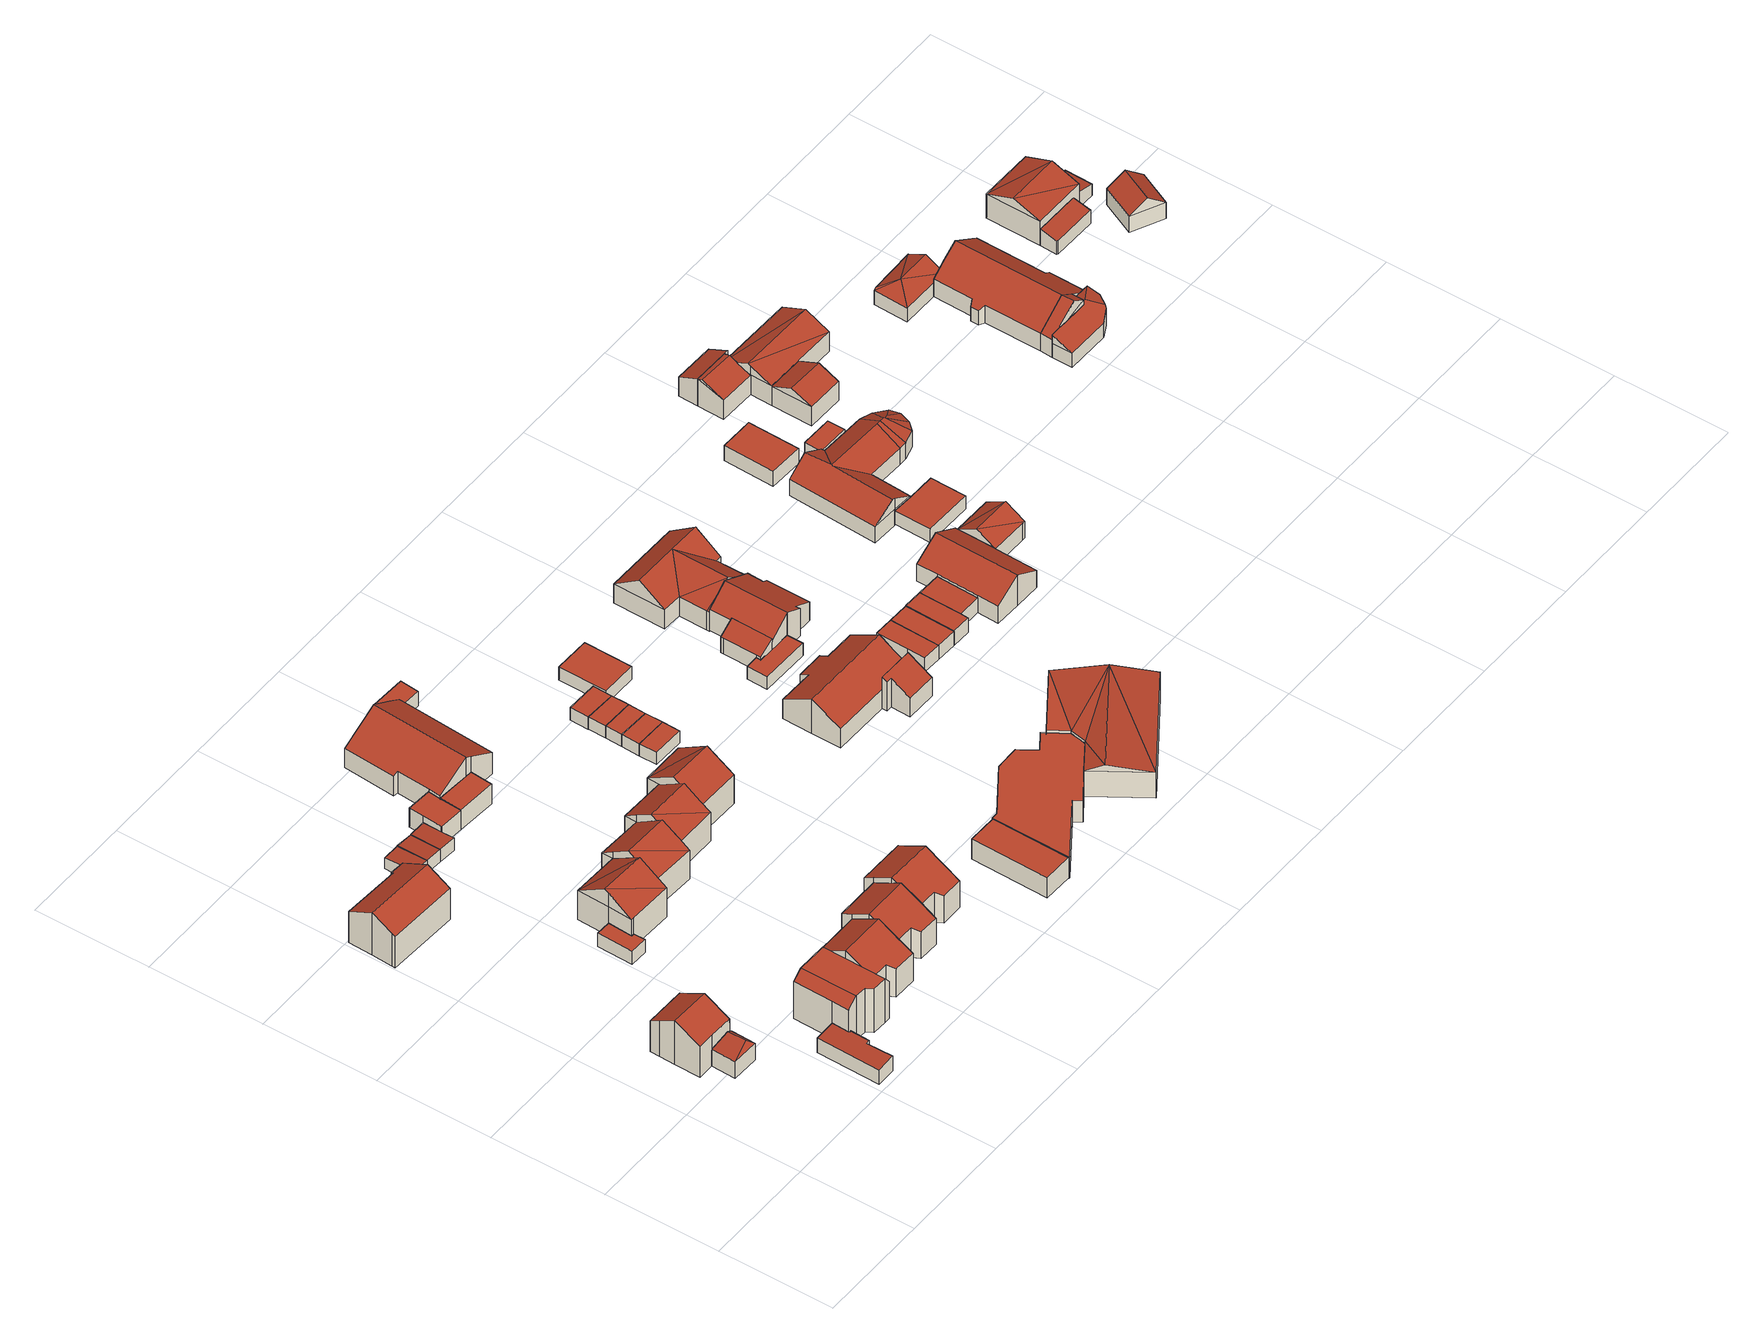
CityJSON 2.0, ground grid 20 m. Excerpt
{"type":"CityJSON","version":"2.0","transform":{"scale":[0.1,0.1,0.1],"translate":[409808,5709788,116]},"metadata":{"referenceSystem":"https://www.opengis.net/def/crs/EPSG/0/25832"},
"CityObjects":{
"building1":{"type":"Building","attributes":{"Gemeindeschluessel":"05978036","Geometrietyp2DReferenz":"3000","function":"31001_1000"},"children":["building1-1","building1-2"]},
"building1-1":{"type":"BuildingPart","attributes":{"roofType":"5000","measuredHeight":3.94},"parents":["building1"],"geometry":[{"type":"MultiSurface","lod":"2","boundaries":[[[0,1,2,3]],[[1,4,5,2]],[[4,6,7,5]],[[6,8,9,7]],[[6,4,10]],[[4,1,0,11,10]],[[11,8,6,10]],[[12,3,2,5,7,9]],[[0,3,12,11]],[[12,9,8,11]]],"semantics":{"surfaces":[{"type":"WallSurface"},{"type":"RoofSurface"},{"type":"GroundSurface"},{"type":"ClosureSurface"}],"values":[0,0,0,0,1,1,1,2,3,3]}}]},
"building1-2":{"type":"BuildingPart","attributes":{"roofType":"3100","measuredHeight":8.62},"parents":["building1"],"geometry":[{"type":"MultiSurface","lod":"2","boundaries":[[[13,9,8]],[[13,14,15,9]],[[14,16,17,15]],[[16,18,19,17]],[[18,20,21,19]],[[20,22,23,21]],[[22,24,25,23]],[[24,26,3,25]],[[26,0,3]],[[24,22,20,18,16]],[[16,14,13,26,24]],[[9,15,17,19,21,23,25,3,12]],[[13,8,11,0,26]],[[11,12,3,0]],[[8,9,12,11]]],"semantics":{"surfaces":[{"type":"WallSurface"},{"type":"RoofSurface"},{"type":"GroundSurface"},{"type":"ClosureSurface"}],"values":[0,0,0,0,0,0,0,0,0,1,1,2,0,3,3]}}]},
"building2":{"type":"Building","attributes":{"Gemeindeschluessel":"05978036","Geometrietyp2DReferenz":"3000","function":"31001_2460","roofType":"2100","measuredHeight":3.04},"geometry":[{"type":"MultiSurface","lod":"2","boundaries":[[[27,28,29,30]],[[28,31,32,29]],[[31,33,34,32]],[[33,35,36,34]],[[35,37,38,36]],[[37,39,40,38]],[[39,41,42,40]],[[41,43,44,42]],[[43,45,46,44]],[[45,27,30,46]],[[45,43,41,39,37,35,33,31,28,27]],[[30,29,32,34,36,38,40,42,44,46]]],"semantics":{"surfaces":[{"type":"WallSurface"},{"type":"RoofSurface"},{"type":"GroundSurface"}],"values":[0,0,0,0,0,0,0,0,0,0,1,2]}}]},
"building3":{"type":"Building","attributes":{"Gemeindeschluessel":"05978036","Geometrietyp2DReferenz":"3000","function":"31001_1000","roofType":"3100","measuredHeight":8.39},"geometry":[{"type":"MultiSurface","lod":"2","boundaries":[[[47,48,49,50]],[[48,51,52,49]],[[51,53,54,52]],[[53,55,56,54]],[[55,57,58,56]],[[57,59,60,58]],[[59,61,62,60]],[[61,63,64,62]],[[63,47,50,64]],[[59,57,55,53,51,48]],[[48,47,63,61,59]],[[50,49,52,54,56,58,60,62,64]]],"semantics":{"surfaces":[{"type":"WallSurface"},{"type":"RoofSurface"},{"type":"GroundSurface"}],"values":[0,0,0,0,0,0,0,0,0,1,1,2]}}]},
"building4":{"type":"Building","attributes":{"Gemeindeschluessel":"05978036","Geometrietyp2DReferenz":"3000","function":"31001_1000","roofType":"9999","measuredHeight":8.72},"geometry":[{"type":"MultiSurface","lod":"2","boundaries":[[[65,66,67,68]],[[66,69,70,67]],[[69,71,72,70]],[[71,73,74,72]],[[73,75,76,74]],[[75,77,78,76]],[[77,79,80,78]],[[79,81,82,80]],[[81,83,84,82]],[[83,85,86,84]],[[85,87,88,86]],[[87,89,90,88]],[[89,65,68,90]],[[75,73,71,69,66,65]],[[85,83,81,79,77]],[[65,89,87,85,77,75]],[[68,67,70,72,74,76,78,80,82,84,86,88,90]]],"semantics":{"surfaces":[{"type":"WallSurface"},{"type":"RoofSurface"},{"type":"GroundSurface"}],"values":[0,0,0,0,0,0,0,0,0,0,0,0,0,1,1,1,2]}}]},
"building5":{"type":"Building","attributes":{"Gemeindeschluessel":"05978036","Geometrietyp2DReferenz":"3000","function":"31001_2460","roofType":"1000","measuredHeight":2.56},"geometry":[{"type":"MultiSurface","lod":"2","boundaries":[[[91,92,93,94]],[[92,95,96,93]],[[95,97,98,96]],[[97,99,100,98]],[[99,101,102,100]],[[101,91,94,102]],[[101,99,97,95,92,91]],[[94,93,96,98,100,102]]],"semantics":{"surfaces":[{"type":"WallSurface"},{"type":"RoofSurface"},{"type":"GroundSurface"}],"values":[0,0,0,0,0,0,1,2]}}]},
"building6":{"type":"Building","attributes":{"Gemeindeschluessel":"05978036","Geometrietyp2DReferenz":"3000","function":"31001_1000","roofType":"3100","measuredHeight":8.88},"geometry":[{"type":"MultiSurface","lod":"2","boundaries":[[[103,104,105,106]],[[104,107,108,105]],[[107,109,110,108]],[[109,111,112,110]],[[111,113,114,112]],[[113,115,116,114]],[[115,117,118,116]],[[117,119,120,118]],[[119,121,122,120]],[[121,103,106,122]],[[117,115,113,111,109]],[[109,107,104,103,121,119,117]],[[106,105,108,110,112,114,116,118,120,122]]],"semantics":{"surfaces":[{"type":"WallSurface"},{"type":"RoofSurface"},{"type":"GroundSurface"}],"values":[0,0,0,0,0,0,0,0,0,0,1,1,2]}}]},
"building7":{"type":"Building","attributes":{"Gemeindeschluessel":"05978036","Geometrietyp2DReferenz":"3000","function":"31001_2460","roofType":"2100","measuredHeight":2.57},"geometry":[{"type":"MultiSurface","lod":"2","boundaries":[[[123,124,125,126]],[[124,127,128,125]],[[127,129,130,128]],[[129,131,132,130]],[[131,123,126,132]],[[131,129,127,124,123]],[[126,125,128,130,132]]],"semantics":{"surfaces":[{"type":"WallSurface"},{"type":"RoofSurface"},{"type":"GroundSurface"}],"values":[0,0,0,0,0,1,2]}}]},
"building8":{"type":"Building","attributes":{"Gemeindeschluessel":"05978036","Geometrietyp2DReferenz":"3000","function":"31001_1000","roofType":"3100","measuredHeight":9.01},"geometry":[{"type":"MultiSurface","lod":"2","boundaries":[[[133,134,135,136]],[[134,137,138,135]],[[137,139,100,138]],[[139,140,98,100]],[[140,141,96,98]],[[141,142,143,96]],[[142,133,136,143]],[[144,133,142]],[[142,145,144]],[[137,146,144,145]],[[137,145,147,140,139]],[[140,147,141]],[[141,147,145,142]],[[134,146,137]],[[133,144,146,134]],[[136,135,138,100,98,96,143]]],"semantics":{"surfaces":[{"type":"WallSurface"},{"type":"RoofSurface"},{"type":"GroundSurface"}],"values":[0,0,0,0,0,0,0,1,1,1,1,0,0,0,0,2]}}]},
"building9":{"type":"Building","attributes":{"Gemeindeschluessel":"05978036","Geometrietyp2DReferenz":"3000","function":"31001_2460","roofType":"2100","measuredHeight":2.54},"geometry":[{"type":"MultiSurface","lod":"2","boundaries":[[[131,148,149,150]],[[148,151,152,149]],[[151,153,154,152]],[[153,131,150,154]],[[153,151,148,131]],[[150,149,152,154]]],"semantics":{"surfaces":[{"type":"WallSurface"},{"type":"RoofSurface"},{"type":"GroundSurface"}],"values":[0,0,0,0,1,2]}}]},
"building10":{"type":"Building","attributes":{"Gemeindeschluessel":"05978036","Geometrietyp2DReferenz":"3000","function":"31001_2460","roofType":"2100","measuredHeight":2.55},"geometry":[{"type":"MultiSurface","lod":"2","boundaries":[[[153,155,152,154]],[[155,156,157,152]],[[156,158,159,157]],[[158,160,161,159]],[[160,153,154,161]],[[160,158,156,155,153]],[[154,152,157,159,161]]],"semantics":{"surfaces":[{"type":"WallSurface"},{"type":"RoofSurface"},{"type":"GroundSurface"}],"values":[0,0,0,0,0,1,2]}}]},
"building11":{"type":"Building","attributes":{"Gemeindeschluessel":"05978036","Geometrietyp2DReferenz":"3000","function":"31001_1000","roofType":"3100","measuredHeight":8.75},"geometry":[{"type":"MultiSurface","lod":"2","boundaries":[[[162,163,164,165]],[[163,166,167,164]],[[166,168,169,167]],[[168,170,171,169]],[[170,172,173,171]],[[172,174,175,173]],[[174,176,177,175]],[[176,178,179,177]],[[178,180,181,179]],[[180,162,165,181]],[[176,174,172,170,168]],[[168,166,163,162,180,178,176]],[[165,164,167,169,171,173,175,177,179,181]]],"semantics":{"surfaces":[{"type":"WallSurface"},{"type":"RoofSurface"},{"type":"GroundSurface"}],"values":[0,0,0,0,0,0,0,0,0,0,1,1,2]}}]},
"building12":{"type":"Building","attributes":{"Gemeindeschluessel":"05978036","Geometrietyp2DReferenz":"3000","function":"31001_1000","roofType":"5000","measuredHeight":8.85},"geometry":[{"type":"MultiSurface","lod":"2","boundaries":[[[133,182,183,184]],[[182,185,186,183]],[[185,187,188,186]],[[187,189,190,188]],[[189,134,191,190]],[[134,133,184,191]],[[185,182,192,193,194]],[[189,195,194,193]],[[189,193,134]],[[187,195,189]],[[185,194,195,187]],[[133,192,182]],[[134,193,192,133]],[[184,183,186,188,190,191]]],"semantics":{"surfaces":[{"type":"WallSurface"},{"type":"RoofSurface"},{"type":"GroundSurface"}],"values":[0,0,0,0,0,0,1,1,1,0,0,0,0,2]}}]},
"building13":{"type":"Building","attributes":{"Gemeindeschluessel":"05978036","Geometrietyp2DReferenz":"3000","function":"31001_1000","roofType":"3100","measuredHeight":8.79},"geometry":[{"type":"MultiSurface","lod":"2","boundaries":[[[196,197,198,199]],[[197,200,201,198]],[[200,202,203,201]],[[202,204,205,203]],[[204,206,207,205]],[[206,208,209,207]],[[208,210,211,209]],[[210,212,213,211]],[[212,196,199,213]],[[208,206,204,202,200]],[[200,197,196,212,210,208]],[[199,198,201,203,205,207,209,211,213]]],"semantics":{"surfaces":[{"type":"WallSurface"},{"type":"RoofSurface"},{"type":"GroundSurface"}],"values":[0,0,0,0,0,0,0,0,0,1,1,2]}}]},
"building14":{"type":"Building","attributes":{"Gemeindeschluessel":"05978036","Geometrietyp2DReferenz":"3000","function":"31001_1000","roofType":"5000","measuredHeight":8.64},"geometry":[{"type":"MultiSurface","lod":"2","boundaries":[[[214,215,216,217]],[[215,218,219,216]],[[218,220,221,219]],[[220,222,223,221]],[[222,224,225,223]],[[224,214,217,225]],[[218,215,226,227,228]],[[222,229,228,227]],[[222,227,224]],[[220,229,222]],[[218,228,229,220]],[[214,226,215]],[[224,227,226,214]],[[217,216,219,221,223,225]]],"semantics":{"surfaces":[{"type":"WallSurface"},{"type":"RoofSurface"},{"type":"GroundSurface"}],"values":[0,0,0,0,0,0,1,1,1,0,0,0,0,2]}}]},
"building15":{"type":"Building","attributes":{"Gemeindeschluessel":"05978036","Geometrietyp2DReferenz":"3000","function":"31001_1000"},"children":["building15-1","building15-2","building15-3"]},
"building15-1":{"type":"BuildingPart","attributes":{"roofType":"1000","measuredHeight":3.85},"parents":["building15"],"geometry":[{"type":"MultiSurface","lod":"2","boundaries":[[[230,231,232,233]],[[231,234,235,236,232]],[[237,234,231,230,238]],[[233,232,236,239,240]],[[241,235,234,237]],[[239,236,235,241]],[[233,240,238,230]],[[240,239,241,237,238]]],"semantics":{"surfaces":[{"type":"WallSurface"},{"type":"RoofSurface"},{"type":"GroundSurface"},{"type":"ClosureSurface"}],"values":[0,0,1,2,0,3,3,3]}}]},
"building15-2":{"type":"BuildingPart","attributes":{"roofType":"3100","measuredHeight":7.62},"parents":["building15"],"geometry":[{"type":"MultiSurface","lod":"2","boundaries":[[[242,243,244,245]],[[243,246,247,244]],[[246,248,249,247]],[[248,250,251,249]],[[250,252,253,251]],[[252,254,255,253]],[[254,256,257,255]],[[256,258,230,233,257]],[[259,242,245,260,261]],[[262,258,256,254,252,250,248]],[[248,246,243,242,259,263,262]],[[245,244,247,249,251,253,255,257,233,240,239,260]],[[238,230,258,262]],[[240,233,230,238]],[[263,237,238,262]],[[240,238,237,241,239]],[[261,241,237,263,259]],[[239,241,261,260]]],"semantics":{"surfaces":[{"type":"WallSurface"},{"type":"RoofSurface"},{"type":"GroundSurface"},{"type":"ClosureSurface"}],"values":[0,0,0,0,0,0,0,0,0,1,1,2,0,3,0,3,0,3]}}]},
"building15-3":{"type":"BuildingPart","attributes":{"roofType":"1000","measuredHeight":3.81},"parents":["building15"],"geometry":[{"type":"MultiSurface","lod":"2","boundaries":[[[264,261,260,265]],[[235,266,267,236]],[[266,268,269,267]],[[268,270,271,269]],[[270,264,265,271]],[[270,268,266,235,241,261,264]],[[265,260,239,236,267,269,271]],[[236,239,241,235]],[[239,260,261,241]]],"semantics":{"surfaces":[{"type":"WallSurface"},{"type":"RoofSurface"},{"type":"GroundSurface"},{"type":"ClosureSurface"}],"values":[0,0,0,0,0,1,2,3,3]}}]},
"building16":{"type":"Building","attributes":{"Gemeindeschluessel":"05978036","Geometrietyp2DReferenz":"3000","function":"31001_1000","roofType":"5000","measuredHeight":8.72},"geometry":[{"type":"MultiSurface","lod":"2","boundaries":[[[272,273,274,221]],[[273,275,276,274]],[[275,277,278,276]],[[277,272,221,278]],[[277,279,280,272]],[[273,279,275]],[[279,273,280]],[[273,272,280]],[[277,275,279]],[[221,274,276,278]]],"semantics":{"surfaces":[{"type":"WallSurface"},{"type":"RoofSurface"},{"type":"GroundSurface"}],"values":[0,0,0,0,1,1,1,0,0,2]}}]},
"building17":{"type":"Building","attributes":{"Gemeindeschluessel":"05978036","Geometrietyp2DReferenz":"3000","function":"31001_2000","roofType":"1000","measuredHeight":3.95},"geometry":[{"type":"MultiSurface","lod":"2","boundaries":[[[281,282,283,284]],[[282,285,286,283]],[[285,287,288,286]],[[287,281,284,288]],[[287,285,282,281]],[[284,283,286,288]]],"semantics":{"surfaces":[{"type":"WallSurface"},{"type":"RoofSurface"},{"type":"GroundSurface"}],"values":[0,0,0,0,1,2]}}]},
"building18":{"type":"Building","attributes":{"Gemeindeschluessel":"05978036","Geometrietyp2DReferenz":"3000","function":"31001_2460","roofType":"1000","measuredHeight":2.88},"geometry":[{"type":"MultiSurface","lod":"2","boundaries":[[[289,290,291,292]],[[290,293,294,291]],[[293,295,296,294]],[[295,297,298,296]],[[297,299,300,298]],[[299,289,292,300]],[[299,297,295,293,290,289]],[[292,291,294,296,298,300]]],"semantics":{"surfaces":[{"type":"WallSurface"},{"type":"RoofSurface"},{"type":"GroundSurface"}],"values":[0,0,0,0,0,0,1,2]}}]},
"building19":{"type":"Building","attributes":{"Gemeindeschluessel":"05978036","Geometrietyp2DReferenz":"3000","function":"31001_2460","roofType":"1000","measuredHeight":2.38},"geometry":[{"type":"MultiSurface","lod":"2","boundaries":[[[301,302,303,304]],[[302,305,306,303]],[[305,307,308,306]],[[307,301,304,308]],[[307,305,302,301]],[[304,303,306,308]]],"semantics":{"surfaces":[{"type":"WallSurface"},{"type":"RoofSurface"},{"type":"GroundSurface"}],"values":[0,0,0,0,1,2]}}]},
"building20":{"type":"Building","attributes":{"Gemeindeschluessel":"05978036","Geometrietyp2DReferenz":"3000","function":"31001_2460","roofType":"1000","measuredHeight":2.38},"geometry":[{"type":"MultiSurface","lod":"2","boundaries":[[[301,309,310,304]],[[309,311,312,310]],[[311,302,303,312]],[[302,301,304,303]],[[302,311,309,301]],[[304,310,312,303]]],"semantics":{"surfaces":[{"type":"WallSurface"},{"type":"RoofSurface"},{"type":"GroundSurface"}],"values":[0,0,0,0,1,2]}}]},
"building21":{"type":"Building","attributes":{"Gemeindeschluessel":"05978036","Geometrietyp2DReferenz":"3000","function":"31001_2460","roofType":"1000","measuredHeight":2.42},"geometry":[{"type":"MultiSurface","lod":"2","boundaries":[[[309,313,314,310]],[[313,315,316,314]],[[315,311,312,316]],[[311,309,310,312]],[[311,315,313,309]],[[310,314,316,312]]],"semantics":{"surfaces":[{"type":"WallSurface"},{"type":"RoofSurface"},{"type":"GroundSurface"}],"values":[0,0,0,0,1,2]}}]},
"building22":{"type":"Building","attributes":{"Gemeindeschluessel":"05978036","Geometrietyp2DReferenz":"3000","function":"31001_2460","roofType":"1000","measuredHeight":2.43},"geometry":[{"type":"MultiSurface","lod":"2","boundaries":[[[315,313,314,316]],[[313,317,318,314]],[[317,319,320,318]],[[319,321,322,320]],[[321,315,316,322]],[[321,319,317,313,315]],[[316,314,318,320,322]]],"semantics":{"surfaces":[{"type":"WallSurface"},{"type":"RoofSurface"},{"type":"GroundSurface"}],"values":[0,0,0,0,0,1,2]}}]},
"building23":{"type":"Building","attributes":{"Gemeindeschluessel":"05978036","Geometrietyp2DReferenz":"3000","function":"31001_2460","roofType":"1000","measuredHeight":2.5},"geometry":[{"type":"MultiSurface","lod":"2","boundaries":[[[319,317,323,324]],[[317,325,326,323]],[[325,327,328,326]],[[327,329,330,328]],[[329,319,324,330]],[[329,327,325,317,319]],[[324,323,326,328,330]]],"semantics":{"surfaces":[{"type":"WallSurface"},{"type":"RoofSurface"},{"type":"GroundSurface"}],"values":[0,0,0,0,0,1,2]}}]},
"building24":{"type":"Building","attributes":{"Gemeindeschluessel":"05978036","Geometrietyp2DReferenz":"3000","function":"31001_2000","roofType":"1000","measuredHeight":4.24},"geometry":[{"type":"MultiSurface","lod":"2","boundaries":[[[331,332,333,334]],[[332,335,336,333]],[[335,337,338,336]],[[337,339,340,338]],[[339,341,342,340]],[[341,343,344,342]],[[343,345,346,344]],[[345,347,348,346]],[[347,349,350,348]],[[349,351,352,350]],[[351,353,354,352]],[[353,355,356,354]],[[355,357,358,356]],[[357,359,360,358]],[[359,361,362,360]],[[361,363,364,362]],[[363,331,334,364]],[[363,361,359,357,355,353,351,349,347,345,343,341,339,337,335,332,331]],[[334,333,336,338,340,342,344,346,348,350,352,354,356,358,360,362,364]]],"semantics":{"surfaces":[{"type":"WallSurface"},{"type":"RoofSurface"},{"type":"GroundSurface"}],"values":[0,0,0,0,0,0,0,0,0,0,0,0,0,0,0,0,0,1,2]}}]},
"building25":{"type":"Building","attributes":{"Gemeindeschluessel":"05978036","Geometrietyp2DReferenz":"3000","function":"31001_2460","roofType":"1000","measuredHeight":2.63},"geometry":[{"type":"MultiSurface","lod":"2","boundaries":[[[365,366,367,368]],[[366,369,370,367]],[[369,371,372,370]],[[371,365,368,372]],[[371,369,366,365]],[[368,367,370,372]]],"semantics":{"surfaces":[{"type":"WallSurface"},{"type":"RoofSurface"},{"type":"GroundSurface"}],"values":[0,0,0,0,1,2]}}]},
"building26":{"type":"Building","attributes":{"Gemeindeschluessel":"05978036","Geometrietyp2DReferenz":"3000","function":"31001_1000"},"children":["building26-1","building26-2"]},
"building26-1":{"type":"BuildingPart","attributes":{"roofType":"2100","measuredHeight":6.14},"parents":["building26"],"geometry":[{"type":"MultiSurface","lod":"2","boundaries":[[[373,374,375,376]],[[374,377,378,375]],[[377,379,380,381,378]],[[382,383,384,385,386]],[[383,373,376,384]],[[383,382,379,377,374,373]],[[376,375,378,381,385,384]],[[386,380,379,382]],[[386,385,381,380]]],"semantics":{"surfaces":[{"type":"WallSurface"},{"type":"RoofSurface"},{"type":"GroundSurface"},{"type":"ClosureSurface"}],"values":[0,0,0,0,0,1,2,0,3]}}]},
"building26-2":{"type":"BuildingPart","attributes":{"roofType":"3100","measuredHeight":6.74},"parents":["building26"],"geometry":[{"type":"MultiSurface","lod":"2","boundaries":[[[380,387,388,381]],[[387,389,390,388]],[[389,391,392,390]],[[391,393,394,392]],[[393,395,396,394]],[[395,397,398,396]],[[397,399,400,398]],[[399,401,402,400]],[[401,403,404,402]],[[403,405,406,404]],[[405,407,408,406]],[[407,386,385,408]],[[405,403,401,399,397,395,393,391,389]],[[389,387,380,386,407,405]],[[381,388,390,392,394,396,398,400,402,404,406,408,385]],[[381,385,386,380]]],"semantics":{"surfaces":[{"type":"WallSurface"},{"type":"RoofSurface"},{"type":"GroundSurface"},{"type":"ClosureSurface"}],"values":[0,0,0,0,0,0,0,0,0,0,0,0,1,1,2,3]}}]},
"building27":{"type":"Building","attributes":{"Gemeindeschluessel":"05978036","Geometrietyp2DReferenz":"3000","function":"51009_1610","roofType":"5000","measuredHeight":6.38},"geometry":[{"type":"MultiSurface","lod":"2","boundaries":[[[409,410,411,412]],[[410,413,414,411]],[[413,415,416,414]],[[415,417,418,416]],[[417,419,420,418]],[[419,421,422,420]],[[421,409,412,422]],[[410,409,421]],[[421,423,410]],[[419,423,421]],[[419,424,423]],[[424,419,417]],[[423,415,413]],[[415,423,424]],[[413,410,423]],[[417,415,424]],[[412,411,414,416,418,420,422]]],"semantics":{"surfaces":[{"type":"WallSurface"},{"type":"RoofSurface"},{"type":"GroundSurface"}],"values":[0,0,0,0,0,0,0,1,1,1,1,1,1,1,0,0,2]}}]},
"building28":{"type":"Building","attributes":{"Gemeindeschluessel":"05978036","Geometrietyp2DReferenz":"3000","function":"31001_2460","roofType":"1000","measuredHeight":2.44},"geometry":[{"type":"MultiSurface","lod":"2","boundaries":[[[425,426,427,428]],[[426,429,430,427]],[[429,431,432,430]],[[431,433,434,432]],[[433,435,436,434]],[[435,425,428,436]],[[435,433,431,429,426,425]],[[428,427,430,432,434,436]]],"semantics":{"surfaces":[{"type":"WallSurface"},{"type":"RoofSurface"},{"type":"GroundSurface"}],"values":[0,0,0,0,0,0,1,2]}}]},
"building29":{"type":"Building","attributes":{"Gemeindeschluessel":"05978036","Geometrietyp2DReferenz":"3000","function":"31001_1000"},"children":["building29-1","building29-2"]},
"building29-1":{"type":"BuildingPart","attributes":{"roofType":"3100","measuredHeight":6.95},"parents":["building29"],"geometry":[{"type":"MultiSurface","lod":"2","boundaries":[[[437,438,439,440]],[[438,441,442,439]],[[441,443,444,442]],[[443,445,446,444]],[[445,447,448,446]],[[447,449,450,448]],[[449,451,452,450]],[[451,453,454,452]],[[453,455,456,454]],[[455,457,458,456]],[[457,459,460,458]],[[455,453,451,449,447,445,443,441]],[[441,438,437,459,457,455]],[[440,439,442,444,446,448,450,452,454,456,458,460]],[[440,460,459,437]]],"semantics":{"surfaces":[{"type":"WallSurface"},{"type":"RoofSurface"},{"type":"GroundSurface"},{"type":"ClosureSurface"}],"values":[0,0,0,0,0,0,0,0,0,0,0,1,1,2,3]}}]},
"building29-2":{"type":"BuildingPart","attributes":{"roofType":"2100","measuredHeight":4.63},"parents":["building29"],"geometry":[{"type":"MultiSurface","lod":"2","boundaries":[[[461,462,463,464]],[[462,465,466,463]],[[465,467,437,440,466]],[[468,469,470,460,459]],[[469,461,464,470]],[[469,468,467,465,462,461]],[[464,463,466,440,460,470]],[[459,437,467,468]],[[459,460,440,437]]],"semantics":{"surfaces":[{"type":"WallSurface"},{"type":"RoofSurface"},{"type":"GroundSurface"},{"type":"ClosureSurface"}],"values":[0,0,0,0,0,1,2,0,3]}}]},
"building30":{"type":"Building","attributes":{"Gemeindeschluessel":"05978036","Geometrietyp2DReferenz":"3000","function":"31001_2460","roofType":"1000","measuredHeight":2.79},"geometry":[{"type":"MultiSurface","lod":"2","boundaries":[[[471,472,473,474]],[[472,475,476,473]],[[475,477,478,476]],[[477,479,480,478]],[[479,471,474,480]],[[479,477,475,472,471]],[[474,473,476,478,480]]],"semantics":{"surfaces":[{"type":"WallSurface"},{"type":"RoofSurface"},{"type":"GroundSurface"}],"values":[0,0,0,0,0,1,2]}}]},
"building31":{"type":"Building","attributes":{"Gemeindeschluessel":"05978036","Geometrietyp2DReferenz":"3000","function":"31001_1000","roofType":"5000","measuredHeight":7.19},"geometry":[{"type":"MultiSurface","lod":"2","boundaries":[[[481,482,483,484]],[[482,485,486,483]],[[485,487,488,486]],[[487,489,490,488]],[[489,491,492,490]],[[491,493,494,492]],[[493,495,496,494]],[[495,497,498,496]],[[497,481,484,498]],[[499,500,497,495]],[[501,499,495,493]],[[501,493,491]],[[502,499,501,491,489]],[[502,489,487]],[[499,502,487,485]],[[485,500,499]],[[482,500,485]],[[500,482,481]],[[500,481,497]],[[484,483,486,488,490,492,494,496,498]]],"semantics":{"surfaces":[{"type":"WallSurface"},{"type":"RoofSurface"},{"type":"GroundSurface"}],"values":[0,0,0,0,0,0,0,0,0,1,1,0,1,0,1,1,1,1,0,2]}}]},
"building32":{"type":"Building","attributes":{"Gemeindeschluessel":"05978036","Geometrietyp2DReferenz":"3000","function":"31001_2460","roofType":"1000","measuredHeight":2.78},"geometry":[{"type":"MultiSurface","lod":"2","boundaries":[[[479,477,478,480]],[[477,503,504,478]],[[503,505,506,504]],[[505,479,480,506]],[[505,503,477,479]],[[480,478,504,506]]],"semantics":{"surfaces":[{"type":"WallSurface"},{"type":"RoofSurface"},{"type":"GroundSurface"}],"values":[0,0,0,0,1,2]}}]},
"building33":{"type":"Building","attributes":{"Gemeindeschluessel":"05978036","Geometrietyp2DReferenz":"3000","function":"31001_2460","roofType":"1000","measuredHeight":2.84},"geometry":[{"type":"MultiSurface","lod":"2","boundaries":[[[507,508,506,509]],[[508,510,504,506]],[[510,511,512,504]],[[511,513,514,512]],[[513,515,516,514]],[[515,507,509,516]],[[515,513,511,510,508,507]],[[509,506,504,512,514,516]]],"semantics":{"surfaces":[{"type":"WallSurface"},{"type":"RoofSurface"},{"type":"GroundSurface"}],"values":[0,0,0,0,0,0,1,2]}}]},
"building34":{"type":"Building","attributes":{"Gemeindeschluessel":"05978036","Geometrietyp2DReferenz":"3000","function":"31001_1000"},"children":["building34-1","building34-2","building34-3"]},
"building34-1":{"type":"BuildingPart","attributes":{"roofType":"1000","measuredHeight":2.89},"parents":["building34"],"geometry":[{"type":"MultiSurface","lod":"2","boundaries":[[[515,513,514,516]],[[513,511,512,514]],[[511,517,518,512]],[[519,515,516,520]],[[519,517,511,513,515]],[[516,514,512,518,520]],[[520,518,517,519]]],"semantics":{"surfaces":[{"type":"WallSurface"},{"type":"RoofSurface"},{"type":"GroundSurface"},{"type":"ClosureSurface"}],"values":[0,0,0,0,1,2,3]}}]},
"building34-2":{"type":"BuildingPart","attributes":{"roofType":"3100","measuredHeight":6.06},"parents":["building34"],"geometry":[{"type":"MultiSurface","lod":"2","boundaries":[[[521,518,517]],[[521,522,523,518]],[[522,524,525,523]],[[524,526,527,525]],[[526,528,529,530,527]],[[531,532,533,532]],[[532,534,535,533]],[[534,536,537,535]],[[536,538,539,537]],[[538,540,520,539]],[[540,519,520]],[[536,534,532,531,528,526,524]],[[524,522,521,540,538,536]],[[518,523,525,527,530,533,535,537,539,520]],[[521,517,519,540]],[[517,518,520,519]],[[532,529,528,531]],[[532,533,530,529]]],"semantics":{"surfaces":[{"type":"WallSurface"},{"type":"RoofSurface"},{"type":"GroundSurface"},{"type":"ClosureSurface"}],"values":[0,0,0,0,0,0,0,0,0,0,0,1,1,2,0,3,0,3]}}]},
"building34-3":{"type":"BuildingPart","attributes":{"roofType":"3100","measuredHeight":5.3},"parents":["building34"],"geometry":[{"type":"MultiSurface","lod":"2","boundaries":[[[541,542,543,544]],[[542,545,546,543]],[[545,532,533,546]],[[529,541,544,530]],[[547,541,529]],[[529,548,547]],[[542,547,548]],[[548,532,545,542]],[[541,547,542]],[[548,529,532]],[[544,543,546,533,530]],[[530,533,532,529]]],"semantics":{"surfaces":[{"type":"WallSurface"},{"type":"RoofSurface"},{"type":"GroundSurface"},{"type":"ClosureSurface"}],"values":[0,0,0,0,1,1,1,1,0,0,2,3]}}]},
"building35":{"type":"Building","attributes":{"Gemeindeschluessel":"05978036","Geometrietyp2DReferenz":"3000","function":"31001_2460","roofType":"1000","measuredHeight":2.63},"geometry":[{"type":"MultiSurface","lod":"2","boundaries":[[[549,550,551,552]],[[550,553,554,551]],[[553,555,556,554]],[[555,557,558,556]],[[557,549,552,558]],[[557,555,553,550,549]],[[552,551,554,556,558]]],"semantics":{"surfaces":[{"type":"WallSurface"},{"type":"RoofSurface"},{"type":"GroundSurface"}],"values":[0,0,0,0,0,1,2]}}]},
"building36":{"type":"Building","attributes":{"Gemeindeschluessel":"05978036","Geometrietyp2DReferenz":"3000","function":"31001_2460","roofType":"1000","measuredHeight":2.97},"geometry":[{"type":"MultiSurface","lod":"2","boundaries":[[[559,560,561,562]],[[560,563,564,561]],[[563,565,566,564]],[[565,559,562,566]],[[565,563,560,559]],[[562,561,564,566]]],"semantics":{"surfaces":[{"type":"WallSurface"},{"type":"RoofSurface"},{"type":"GroundSurface"}],"values":[0,0,0,0,1,2]}}]},
"building37":{"type":"Building","attributes":{"Gemeindeschluessel":"05978036","Geometrietyp2DReferenz":"3000","function":"31001_1000","roofType":"5000","measuredHeight":5.79},"geometry":[{"type":"MultiSurface","lod":"2","boundaries":[[[567,568,569,570]],[[568,571,572,569]],[[571,573,574,572]],[[573,575,576,574]],[[575,577,578,576]],[[577,579,580,578]],[[579,581,582,580]],[[581,583,584,582]],[[583,585,586,584]],[[585,587,588,586]],[[587,589,590,588]],[[589,591,592,590]],[[591,593,594,592]],[[593,595,596,594]],[[595,567,570,596]],[[597,598,593,591,599]],[[600,601,599,591,589]],[[602,600,589,587]],[[603,604,602,587,585]],[[603,585,583]],[[605,603,583,581]],[[605,581,579]],[[604,603,605,579,577]],[[602,604,577,575]],[[606,601,600,602,575,573]],[[573,571,607,606]],[[607,568,567,597,599,601,606]],[[595,598,597,567]],[[593,598,595]],[[568,607,571]],[[570,569,572,574,576,578,580,582,584,586,588,590,592,594,596]]],"semantics":{"surfaces":[{"type":"WallSurface"},{"type":"RoofSurface"},{"type":"GroundSurface"}],"values":[0,0,0,0,0,0,0,0,0,0,0,0,0,0,0,1,1,1,1,1,1,1,1,1,1,1,1,0,0,0,2]}}]},
"building38":{"type":"Building","attributes":{"Gemeindeschluessel":"05978036","Geometrietyp2DReferenz":"3000","function":"31001_2460","roofType":"1000","measuredHeight":2.55},"geometry":[{"type":"MultiSurface","lod":"2","boundaries":[[[608,609,610,611]],[[609,612,613,610]],[[612,614,615,613]],[[614,608,611,615]],[[614,612,609,608]],[[611,610,613,615]]],"semantics":{"surfaces":[{"type":"WallSurface"},{"type":"RoofSurface"},{"type":"GroundSurface"}],"values":[0,0,0,0,1,2]}}]},
"building39":{"type":"Building","attributes":{"Gemeindeschluessel":"05978036","Geometrietyp2DReferenz":"3000","function":"31001_1000"},"children":["building39-1","building39-2","building39-3","building39-4"]},
"building39-1":{"type":"BuildingPart","attributes":{"roofType":"3100","measuredHeight":5.84},"parents":["building39"],"geometry":[{"type":"MultiSurface","lod":"2","boundaries":[[[616,617,618,619,620,621]],[[622,623,624,625]],[[623,626,627,624]],[[626,628,629,630,627]],[[631,626,632]],[[626,631,633,616,628]],[[634,632,623,622]],[[632,634,635,631]],[[616,633,617]],[[623,632,626]],[[630,620,619,636,625,624,627]],[[621,629,628,616]],[[621,620,630,629]],[[637,618,617]],[[636,619,618,637,634]],[[625,636,634,622]],[[617,633,631,635,637]],[[637,635,634]]],"semantics":{"surfaces":[{"type":"WallSurface"},{"type":"RoofSurface"},{"type":"GroundSurface"},{"type":"ClosureSurface"}],"values":[0,0,0,0,1,1,1,1,0,0,2,0,3,0,3,3,0,3]}}]},
"building39-2":{"type":"BuildingPart","attributes":{"roofType":"3100","measuredHeight":5.38},"parents":["building39"],"geometry":[{"type":"MultiSurface","lod":"2","boundaries":[[[638,639,640,641]],[[639,621,620,640]],[[629,638,641,630]],[[621,639,642]],[[638,629,643]],[[639,638,643,642]],[[629,621,642,643]],[[641,640,620,630]],[[630,620,621,629]]],"semantics":{"surfaces":[{"type":"WallSurface"},{"type":"RoofSurface"},{"type":"GroundSurface"},{"type":"ClosureSurface"}],"values":[0,0,0,0,0,1,1,2,3]}}]},
"building39-3":{"type":"BuildingPart","attributes":{"roofType":"3100","measuredHeight":5.53},"parents":["building39"],"geometry":[{"type":"MultiSurface","lod":"2","boundaries":[[[618,644,645,619]],[[644,646,647,645]],[[646,644,648]],[[618,637,635,649,650]],[[644,618,650,648]],[[649,646,648,650]],[[619,645,647,636]],[[647,646,649,634,636]],[[635,634,649]],[[618,619,636,634,637]],[[637,634,635]]],"semantics":{"surfaces":[{"type":"WallSurface"},{"type":"RoofSurface"},{"type":"GroundSurface"},{"type":"ClosureSurface"}],"values":[0,0,0,0,1,1,2,3,0,3,3]}}]},
"building39-4":{"type":"BuildingPart","attributes":{"roofType":"2100","measuredHeight":5.32},"parents":["building39"],"geometry":[{"type":"MultiSurface","lod":"2","boundaries":[[[651,652,622,625,653]],[[646,654,655,647]],[[654,651,653,655]],[[654,646,649,652,651]],[[653,625,636,647,655]],[[634,622,652,649]],[[636,625,622,634]],[[647,636,634,649,646]]],"semantics":{"surfaces":[{"type":"WallSurface"},{"type":"RoofSurface"},{"type":"GroundSurface"},{"type":"ClosureSurface"}],"values":[0,0,0,1,2,0,3,3]}}]},
"building40":{"type":"Building","attributes":{"Gemeindeschluessel":"05978036","Geometrietyp2DReferenz":"3000","function":"31001_2460","roofType":"5000","measuredHeight":4.4},"geometry":[{"type":"MultiSurface","lod":"2","boundaries":[[[656,657,658,659]],[[657,660,661,658]],[[660,662,663,661]],[[662,656,659,663]],[[657,664,665]],[[657,656,664]],[[664,662,666]],[[662,664,656]],[[660,664,666]],[[664,660,665]],[[660,657,665]],[[662,660,666]],[[659,658,661,663]]],"semantics":{"surfaces":[{"type":"WallSurface"},{"type":"RoofSurface"},{"type":"GroundSurface"}],"values":[0,0,0,0,1,1,1,1,1,1,0,0,2]}}]},
"building41":{"type":"Building","attributes":{"Gemeindeschluessel":"05978036","Geometrietyp2DReferenz":"3000","function":"31001_1000"},"children":["building41-1","building41-2","building41-3"]},
"building41-1":{"type":"BuildingPart","attributes":{"roofType":"5000","measuredHeight":4.65},"parents":["building41"],"geometry":[{"type":"MultiSurface","lod":"2","boundaries":[[[667,668,669,670]],[[668,671,672,669]],[[671,673,674,672]],[[673,675,676,674]],[[675,677,678,676]],[[679,680,681,682]],[[681,680,683,684,685,686]],[[687,682,681,686,688,689,690,691,675,673]],[[675,691,692,677]],[[693,694,683,680,667]],[[667,680,679,668]],[[668,679,682,687,671]],[[671,687,673]],[[678,695,696,697,670,669,672,674,676]],[[695,678,677,698]],[[696,695,698,699]],[[697,696,699,693]],[[670,697,693,667]],[[690,692,691]],[[677,692,689,688,698]],[[689,692,690]],[[698,688,686,685,699]],[[694,684,683]],[[693,699,685,684,694]]],"semantics":{"surfaces":[{"type":"WallSurface"},{"type":"RoofSurface"},{"type":"GroundSurface"},{"type":"ClosureSurface"}],"values":[0,0,0,0,0,1,1,1,0,0,0,0,0,2,3,3,3,3,0,3,3,3,0,3]}}]},
"building41-2":{"type":"BuildingPart","attributes":{"roofType":"3100","measuredHeight":7.07},"parents":["building41"],"geometry":[{"type":"MultiSurface","lod":"2","boundaries":[[[692,700,701,678,677]],[[700,692,690,702,703,704]],[[705,706,703,702]],[[678,701,707,696,695]],[[696,707,708,706,685,699]],[[707,701,700,708]],[[688,686,685,706,705]],[[698,695,696,699]],[[698,699,685,686,688]],[[689,688,705]],[[677,678,695,698]],[[692,677,698,688,689]],[[703,706,708,704]],[[704,708,700]],[[705,702,690,689]],[[689,690,692]]],"semantics":{"surfaces":[{"type":"WallSurface"},{"type":"RoofSurface"},{"type":"GroundSurface"},{"type":"ClosureSurface"}],"values":[0,1,1,2,3,3,0,3,3,0,3,3,3,3,0,3]}}]},
"building41-3":{"type":"BuildingPart","attributes":{"roofType":"3100","measuredHeight":7.08},"parents":["building41"],"geometry":[{"type":"MultiSurface","lod":"2","boundaries":[[[709,710,711,712]],[[710,667,670,711]],[[713,714,701,700]],[[713,715,716,714]],[[715,717,718,716]],[[717,719,720,718]],[[719,721,722,720]],[[721,723,663,722]],[[723,724,725,663]],[[724,726,727,725]],[[726,728,729,727]],[[728,709,712,729]],[[724,723,721,719,717,715,713,700,703]],[[703,706,684,694,667,710,709,728,726,724]],[[712,711,670,697,696,707,701,714,716,718,720,722,663,725,727,729]],[[685,684,706]],[[693,667,694]],[[696,697,693,699]],[[693,697,670,667]],[[699,693,694,684,685]],[[707,696,699,685,706,708]],[[708,706,703,704]],[[700,704,703]],[[707,708,700,701]],[[700,708,704]]],"semantics":{"surfaces":[{"type":"WallSurface"},{"type":"RoofSurface"},{"type":"GroundSurface"},{"type":"ClosureSurface"}],"values":[0,0,0,0,0,0,0,0,0,0,0,0,1,1,2,0,0,3,3,3,3,3,0,3,3]}}]},
"building42":{"type":"Building","attributes":{"Gemeindeschluessel":"05978036","Geometrietyp2DReferenz":"3000","function":"31001_1000"},"children":["building42-1","building42-2"]},
"building42-1":{"type":"BuildingPart","attributes":{"roofType":"3100","measuredHeight":6.61},"parents":["building42"],"geometry":[{"type":"MultiSurface","lod":"2","boundaries":[[[730,731,732,733]],[[731,734,735,732]],[[736,730,733,737,738]],[[734,731,739]],[[730,736,740]],[[730,739,731]],[[739,730,740]],[[740,734,739]],[[734,740,736]],[[733,732,735,741,737]],[[738,742,741,735,734,736]],[[738,737,741,742]]],"semantics":{"surfaces":[{"type":"WallSurface"},{"type":"RoofSurface"},{"type":"GroundSurface"},{"type":"ClosureSurface"}],"values":[0,0,0,0,0,1,1,1,1,2,0,3]}}]},
"building42-2":{"type":"BuildingPart","attributes":{"roofType":"2100","measuredHeight":3.27},"parents":["building42"],"geometry":[{"type":"MultiSurface","lod":"2","boundaries":[[[743,744,745,746]],[[744,747,748,745]],[[747,749,750,748]],[[749,738,737,750]],[[742,743,746,741]],[[742,738,749,747,744,743]],[[746,745,748,750,737,741]],[[741,737,738,742]]],"semantics":{"surfaces":[{"type":"WallSurface"},{"type":"RoofSurface"},{"type":"GroundSurface"},{"type":"ClosureSurface"}],"values":[0,0,0,0,0,1,2,3]}}]},
"building43":{"type":"Building","attributes":{"Gemeindeschluessel":"05978036","Geometrietyp2DReferenz":"3000","function":"31001_2460","roofType":"3100","measuredHeight":5.45},"geometry":[{"type":"MultiSurface","lod":"2","boundaries":[[[751,752,753,754]],[[752,755,756,753]],[[755,757,758,756]],[[757,751,754,758]],[[755,752,759]],[[751,757,760]],[[752,751,760,759]],[[757,755,759,760]],[[754,753,756,758]]],"semantics":{"surfaces":[{"type":"WallSurface"},{"type":"RoofSurface"},{"type":"GroundSurface"}],"values":[0,0,0,0,0,0,1,1,2]}}]},
"building44":{"type":"Building","attributes":{"Gemeindeschluessel":"05978036","Geometrietyp2DReferenz":"3000","function":"51009_1611","roofType":"2100","measuredHeight":3.12},"geometry":[{"type":"MultiSurface","lod":"2","boundaries":[[[761,762,763,764]],[[762,765,766,763]],[[765,767,768,766]],[[767,761,764,768]],[[767,765,762,761]],[[764,763,766,768]]],"semantics":{"surfaces":[{"type":"WallSurface"},{"type":"RoofSurface"},{"type":"GroundSurface"}],"values":[0,0,0,0,1,2]}}]}
},
"vertices":[
[136,221,55],[141,221,51],[141,221,18],[136,221,18],[140,179,51],[140,179,18],[93,180,51],[93,180,18],[94,222,51],[94,222,18],[132,189,57],[132,221,57],[132,221,18],
[94,222,79],[65,222,79],[65,222,18],[66,267,104],[66,267,18],[66,294,89],[66,294,18],[67,311,79],[67,311,18],[138,310,79],[138,310,18],[137,265,104],[137,265,18],[136,221,79],
[231,3,53],[198,3,51],[198,3,23],[231,3,23],[200,113,51],[200,113,23],[236,112,53],[236,112,23],[235,83,53],[235,83,23],[236,83,53],[236,83,23],[236,81,53],[236,81,23],[238,81,54],[238,81,23],[237,48,54],[237,48,23],[231,48,53],[231,48,23],
[2,718,74],[4,754,93],[4,754,9],[2,718,9],[6,796,71],[6,796,9],[107,790,71],[107,790,9],[107,794,69],[107,794,9],[133,792,69],[133,792,9],[131,747,93],[131,747,9],[128,705,71],[128,705,9],[2,712,71],[2,712,9],
[254,83,109],[236,83,96],[236,83,22],[254,83,22],[235,83,96],[235,83,22],[236,112,96],[236,112,22],[237,181,96],[237,181,22],[255,181,109],[255,181,22],[308,180,109],[308,180,22],[319,180,96],[319,180,22],[318,100,96],[318,100,22],[317,70,96],[317,70,22],[307,70,109],[307,70,22],[281,71,109],[281,71,22],[274,82,109],[274,82,22],
[204,440,36],[205,502,36],[205,502,10],[204,440,10],[231,501,36],[231,501,10],[229,459,36],[229,459,10],[234,459,36],[234,459,10],[234,439,36],[234,439,10],
[358,87,78],[351,100,85],[351,100,23],[358,87,23],[318,100,85],[318,100,23],[318,147,112],[318,147,23],[319,180,93],[319,180,23],[319,194,85],[319,194,23],[399,194,85],[399,194,23],[399,147,112],[399,147,23],[398,116,95],[398,116,23],[398,86,78],[398,86,23],
[156,788,36],[157,811,34],[157,811,10],[156,788,10],[158,842,31],[158,842,10],[188,841,31],[188,841,10],[185,786,36],[185,786,10],
[315,554,68],[312,478,68],[312,478,10],[315,554,10],[311,456,68],[311,456,10],[234,459,68],[229,459,68],[231,501,68],[233,557,68],[233,557,10],[313,505,100],[231,508,100],[312,478,82],[231,501,96],
[188,841,32],[188,841,11],[185,786,11],[218,839,31],[218,839,11],[214,784,36],[214,784,11],
[218,839,32],[248,838,32],[248,838,11],[246,805,34],[246,805,11],[245,782,36],[245,782,11],
[442,103,76],[435,116,83],[435,116,24],[442,103,24],[398,116,84],[398,116,24],[399,164,111],[399,164,24],[399,194,94],[399,194,24],[400,213,84],[400,213,24],[479,213,83],[479,213,24],[478,164,111],[478,164,24],[478,132,93],[478,132,24],[477,102,76],[477,102,24],
[315,573,68],[315,573,11],[315,554,11],[395,570,68],[395,570,11],[393,494,68],[393,494,11],[393,474,68],[393,474,11],[312,478,11],[315,554,81],[314,525,100],[394,523,100],[393,494,81],
[513,131,83],[478,132,83],[478,132,23],[513,131,23],[478,181,111],[478,181,23],[479,213,93],[479,213,23],[479,230,83],[479,230,23],[561,229,83],[561,229,23],[560,180,111],[560,180,23],[559,119,76],[559,119,23],[521,119,76],[521,119,23],
[395,570,69],[395,590,69],[395,590,13],[395,570,13],[475,588,69],[475,588,13],[472,512,69],[472,512,13],[472,494,69],[472,494,13],[393,494,69],[393,494,13],[395,570,82],[394,543,100],[473,541,100],[472,512,81],
[360,834,46],[357,796,46],[357,796,7],[360,834,7],[289,801,46],[289,801,45],[289,801,7],[291,839,46],[349,835,46],[291,839,7],[349,835,7],[291,839,45],
[297,918,50],[289,919,46],[289,919,7],[297,918,7],[295,1010,45],[295,1010,7],[361,1006,83],[361,1006,7],[398,1004,62],[398,1004,7],[418,1002,50],[418,1002,7],[418,998,50],[418,998,7],[407,831,50],[407,831,7],[360,834,77],[293,861,50],[293,861,7],[293,861,45],[349,835,83],[291,839,50],
[250,864,45],[250,864,7],[246,804,45],[246,804,7],[246,805,45],[246,805,7],[248,838,45],[248,838,7],
[472,512,70],[476,608,70],[476,608,13],[552,608,70],[552,608,13],[553,511,70],[553,511,13],[553,558,101],[474,560,101],
[683,17,82],[632,18,82],[632,18,42],[683,17,42],[634,152,82],[634,152,42],[685,151,82],[685,151,42],
[398,1004,38],[399,1032,38],[399,1032,9],[398,1004,9],[460,1029,38],[460,1029,9],[457,996,38],[457,996,9],[418,998,38],[418,998,9],[418,1002,38],[418,1002,9],
[554,678,37],[610,677,37],[610,677,13],[554,678,13],[609,646,37],[609,646,13],[554,647,37],[554,647,13],
[555,709,37],[555,709,13],[610,707,37],[610,707,13],
[556,738,37],[556,738,13],[611,737,37],[611,737,13],
[556,769,37],[556,769,13],[611,767,37],[611,767,13],[611,743,37],[611,743,13],
[556,769,12],[611,767,12],[557,801,37],[557,801,12],[612,800,37],[612,800,12],[612,797,37],[612,797,12],
[789,67,83],[780,80,83],[780,80,41],[789,67,41],[685,16,83],[685,16,41],[683,16,83],[683,16,41],[683,17,83],[683,17,41],[685,151,83],[685,151,41],[685,152,83],[685,152,41],[696,152,83],[696,152,41],[776,206,83],[776,206,41],[818,207,83],[818,207,41],[838,178,83],[838,178,41],[867,198,83],[867,198,41],[872,191,83],[872,191,41],[891,161,83],[891,161,41],[889,146,83],[889,146,41],[886,133,83],[886,133,41],[835,99,83],[835,99,41],
[613,861,40],[675,860,40],[675,860,14],[613,861,14],[674,777,40],[674,777,14],[612,777,40],[612,777,14],
[836,404,59],[837,438,79],[837,438,22],[836,404,22],[827,438,79],[827,438,22],[827,447,84],[827,447,60],[827,447,22],[890,446,84],[889,403,59],[889,403,22],[890,446,22],[890,446,60],
[727,448,60],[727,448,22],[727,499,90],[727,499,22],[728,550,60],[728,550,22],[790,549,60],[790,549,22],[791,565,51],[791,565,22],[839,565,51],[839,565,22],[838,549,60],[838,549,22],[891,548,60],[891,548,22],[891,525,73],[891,525,22],[891,497,90],[891,497,22],[890,471,74],[890,471,22],
[872,191,88],[973,259,88],[973,259,37],[872,191,37],[1063,127,88],[1063,127,37],[893,13,88],[893,13,37],[835,99,88],[835,99,37],[886,133,88],[886,133,37],[891,161,88],[891,161,37],[1022,188,101],[852,73,101],
[764,603,46],[765,639,46],[765,639,21],[764,603,21],[787,639,46],[787,639,21],[787,631,46],[787,631,21],[850,630,46],[850,630,21],[850,602,46],[850,602,21],
[815,702,62],[815,741,62],[815,741,20],[815,702,20],[853,741,90],[853,741,20],[907,740,62],[907,740,20],[906,712,62],[906,712,20],[915,712,57],[915,712,20],[915,637,57],[915,637,20],[881,637,75],[881,637,20],[881,629,75],[881,629,20],[852,630,90],[852,630,20],[850,630,89],[850,630,20],[814,630,62],[814,630,20],
[787,639,51],[788,697,51],[788,697,20],[787,639,20],[788,702,51],[788,702,20],[815,702,67],[814,630,67],[787,631,51],[787,631,20],
[921,439,52],[922,470,52],[922,470,24],[921,439,24],[923,525,52],[923,525,24],[956,524,52],[956,524,24],[954,438,52],[954,438,24],
[815,741,56],[815,746,56],[815,746,18],[815,741,18],[816,795,56],[816,795,18],[782,796,56],[782,796,18],[783,886,56],[783,886,18],[918,884,56],[918,884,18],[917,794,56],[917,794,18],[907,794,56],[907,794,18],[907,740,56],[907,740,18],[862,840,89],[861,741,89],[918,839,89],[782,841,89],
[992,523,52],[992,523,24],[990,437,52],[990,437,24],
[1023,436,53],[990,437,53],[1023,436,24],[992,523,53],[1025,522,53],[1025,522,24],[1025,514,53],[1025,514,24],[1024,449,53],[1024,449,24],
[1066,521,53],[1066,521,24],[1064,448,53],[1064,448,24],
[1066,521,58],[1066,557,58],[1066,557,24],[1112,556,85],[1112,556,24],[1158,555,58],[1158,555,24],[1158,551,58],[1158,551,57],[1158,551,24],[1157,483,58],[1157,483,57],[1157,483,24],[1155,410,58],[1155,410,24],[1109,410,85],[1109,410,24],[1063,412,58],[1063,412,24],[1064,448,58],
[1228,550,57],[1227,482,57],[1227,482,24],[1228,550,24],[1222,482,57],[1222,482,24],[1228,516,77],[1158,517,77],
[1140,586,52],[1141,649,52],[1141,649,26],[1140,586,26],[1176,647,52],[1176,647,26],[1226,646,52],[1226,646,26],[1225,584,52],[1225,584,26],
[1108,838,50],[1110,926,50],[1110,926,20],[1108,838,20],[1169,925,50],[1169,925,20],[1167,836,50],[1167,836,20],
[1096,651,55],[1104,807,55],[1104,807,23],[1096,651,23],[1181,806,55],[1181,806,23],[1181,800,55],[1181,800,23],[1263,797,55],[1263,797,23],[1283,790,55],[1283,790,23],[1302,774,55],[1302,774,23],[1306,756,55],[1306,756,23],[1299,736,55],[1299,736,23],[1286,722,55],[1286,722,23],[1261,715,55],[1261,715,23],[1247,715,55],[1247,715,23],[1180,717,55],[1180,717,23],[1176,647,55],[1176,647,23],[1141,649,55],[1141,649,23],[1136,649,79],[1141,649,77],[1142,758,79],[1248,756,80],[1143,760,80],[1255,756,80],[1266,755,78],[1264,756,79],[1276,758,73],[1142,761,80],[1142,807,78],
[1182,836,50],[1237,835,50],[1237,835,24],[1182,836,24],[1237,805,50],[1237,805,24],[1181,806,50],[1181,806,24],
[1242,937,58],[1243,974,58],[1243,974,57],[1243,974,19],[1242,937,19],[1242,937,57],[1252,1021,58],[1382,1018,58],[1382,1018,19],[1252,1021,19],[1380,934,58],[1380,934,19],[1307,936,58],[1307,936,57],[1307,936,19],[1243,979,78],[1381,976,78],[1243,974,76],[1244,1021,58],[1243,1002,67],[1244,1021,19],[1243,977,58],
[1306,865,57],[1241,866,57],[1241,866,19],[1306,865,19],[1241,902,73],[1307,900,73],
[1179,976,57],[1179,976,19],[1180,1022,73],[1180,1022,19],[1180,1014,75],[1244,1021,73],[1244,1012,75],
[1252,1054,57],[1252,1021,73],[1252,1054,19],[1181,1056,57],[1181,1056,19],
[1481,870,61],[1483,929,61],[1483,929,34],[1481,870,34],[1572,933,61],[1572,933,34],[1571,869,61],[1571,869,34],[1510,902,78],[1487,929,64],[1572,902,78],
[1656,679,62],[1656,657,62],[1656,657,34],[1656,679,34],[1640,634,62],[1640,634,34],[1618,623,62],[1618,623,34],[1542,624,62],[1542,624,34],[1542,659,62],[1542,659,34],[1656,657,70],[1656,679,75],[1628,662,80],[1644,639,70],[1647,679,75],[1638,679,75],[1618,679,75],[1618,662,80],[1640,634,67],[1618,658,79],[1579,658,79],[1557,659,79],[1542,659,79],[1542,659,69],[1647,679,62],[1647,679,69],[1618,658,34],[1618,679,34],[1647,679,34],[1618,658,62],[1618,679,62],
[1543,680,69],[1543,680,34],[1595,658,105],[1595,680,105],[1595,680,104],[1618,658,89],[1618,679,89],[1595,680,34],[1595,680,83],
[1658,747,62],[1657,679,62],[1657,679,34],[1658,747,34],[1544,778,69],[1544,778,34],[1535,783,62],[1535,783,34],[1535,797,62],[1535,797,34],[1544,801,69],[1544,801,34],[1545,869,69],[1545,869,34],[1571,869,87],[1597,868,105],[1597,868,34],[1649,868,69],[1649,868,34],[1648,747,69],[1648,747,34],
[1721,902,80],[1816,901,80],[1816,901,32],[1721,902,32],[1815,806,80],[1815,806,32],[1720,807,80],[1720,807,32],[1720,807,65],[1816,854,98],[1721,855,98],[1800,806,32],[1800,806,65],
[1799,775,58],[1721,776,58],[1721,776,32],[1799,775,32],[1721,777,58],[1721,777,32],[1719,777,58],[1719,777,32],
[1896,751,66],[1868,692,66],[1868,692,34],[1896,751,34],[1814,718,66],[1814,718,34],[1842,777,66],[1842,777,34],[1841,705,89],[1869,764,89],
[1816,855,64],[1847,854,55],[1847,854,33],[1816,855,33],[1846,806,55],[1846,806,33],[1815,806,64],[1815,806,33]
]}
